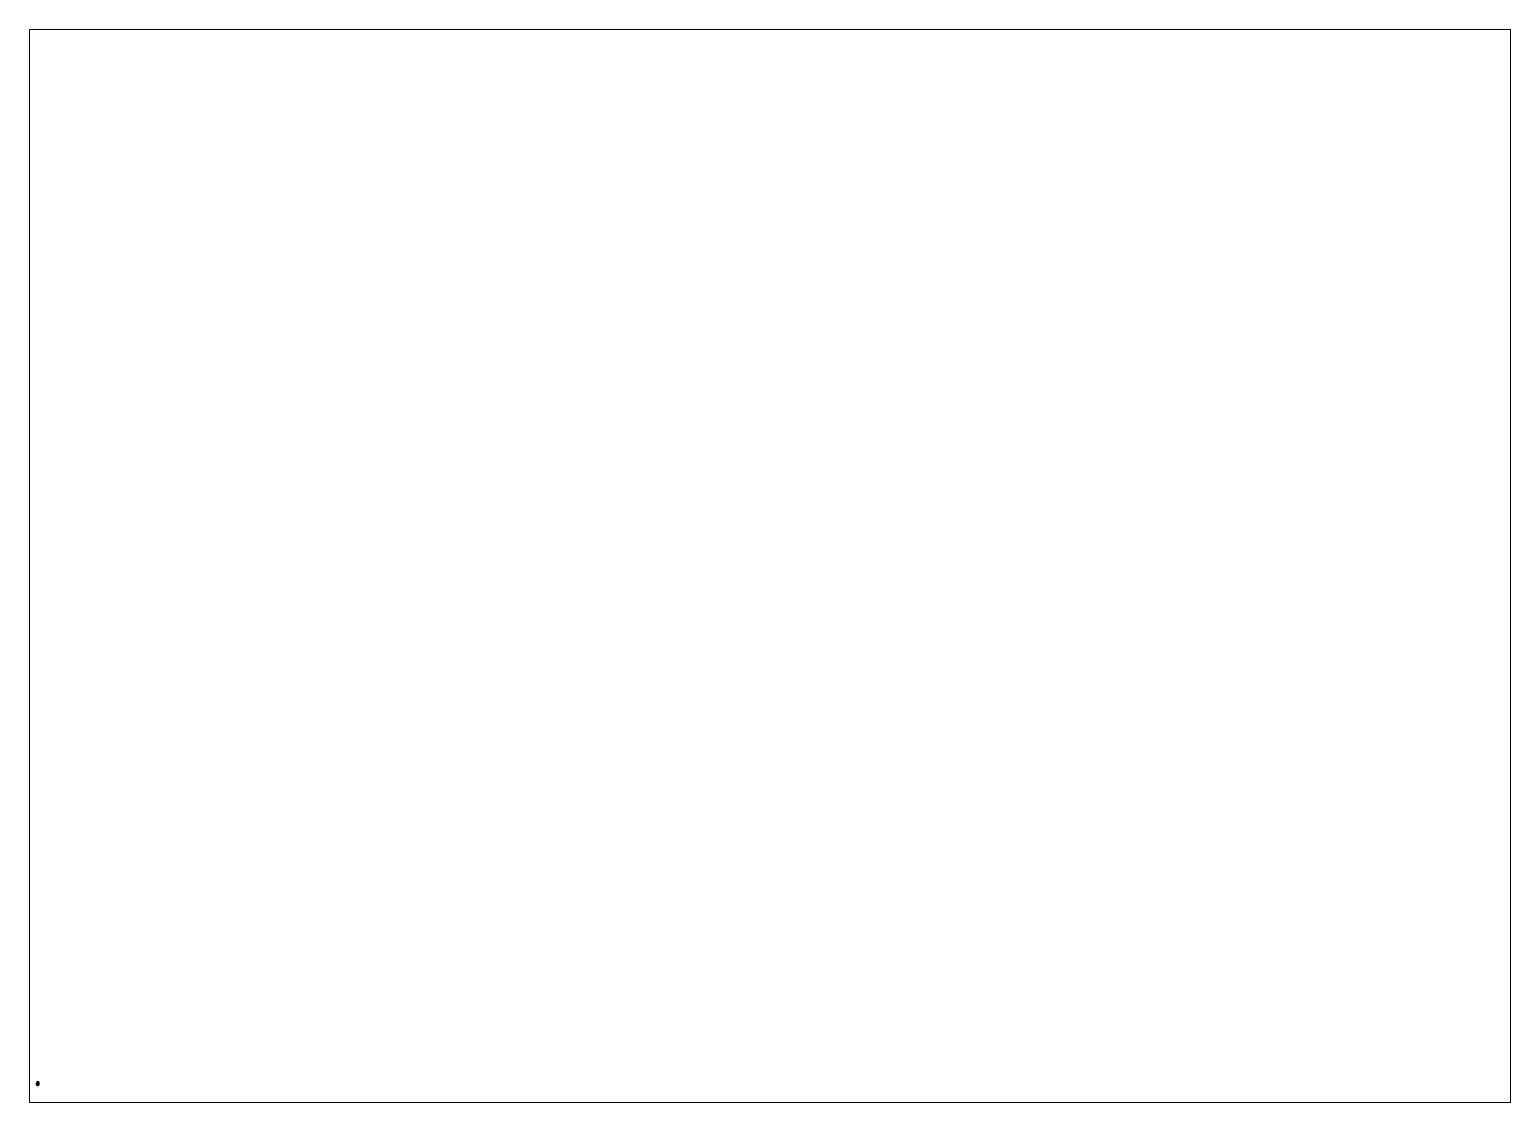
# Paper-space layout 'Layout1' of a CAD drawing. Extents: x 28 to 251, y 20 to 181.
# The model-space entities are those that its viewports show. They can reach past a viewport. Long polylines and large blocks are cut down to what shows.
import ezdxf

# ---------------------------------------------------------------- set-up
doc = ezdxf.new("R2010")
doc.units = 0
doc.layers.get('0').update_dxf_attribs({"linetype": 'CONTINUOUS'})
doc.layers.add('TURRET', color=2, linetype='CONTINUOUS')

msp = doc.modelspace()

# ---------------------------------------------------------------- linework, layer by layer
at = {"layer": 'TURRET'}
for points in [[(-0.25, 0.24, 0.45), (-0.39, 0.24), (-0.44, 0.03), (-0.3, 0.03, 0.45)], [(-0.44, 0.03), (-0.44, -0.03), (-0.3, -0.03, 0.45), (-0.3, 0.03, 0.45)], [(-0.29, 0.62), (-0.39, 0.24), (-0.25, 0.24, 0.45), (-0.2, 0.47, 0.4)], [(-0.17, 0.17, 0.45), (-0.25, 0.24, 0.45), (-0.3, 0.03, 0.45), (-0.24, 0, 0.45)], [(-0.24, 0, 0.45), (-0.3, 0.03, 0.45), (-0.3, -0.03, 0.45), (-0.17, -0.17, 0.45)], [(0.2, 0.47, 0.4), (0.29, 0.62), (-0.29, 0.62), (-0.2, 0.47, 0.4)], [(-0.2, 0.47, 0.4), (-0.25, 0.24, 0.45), (0.25, 0.24, 0.45), (0.2, 0.47, 0.4)], [(-0.17, 0.17, 0.45), (0, 0.24, 0.45), (-0.25, 0.24, 0.45)], [(-0.15, 0.15, 0.51), (-0.17, 0.17, 0.45), (-0.24, 0, 0.45), (-0.21, 0, 0.51)], [(-0.21, 0, 0.51), (-0.24, 0, 0.45), (-0.17, -0.17, 0.45), (-0.15, -0.15, 0.51)], [(-0.08, 0.08, 0.56), (-0.15, 0.15, 0.51), (-0.21, 0, 0.51), (-0.12, 0, 0.56)], [(-0.12, 0, 0.56), (-0.21, 0, 0.51), (-0.15, -0.15, 0.51), (-0.08, -0.08, 0.56)], [(0, 0.21, 0.51), (0, 0.24, 0.45), (-0.17, 0.17, 0.45), (-0.15, 0.15, 0.51)], [(0, 0.12, 0.56), (0, 0.21, 0.51), (-0.15, 0.15, 0.51), (-0.08, 0.08, 0.56)], [(0, 0, 0.59), (-0.08, 0.08, 0.56), (-0.12, 0, 0.56), (0, 0, 0.59)], [(0, 0, 0.59), (-0.12, 0, 0.56), (-0.08, -0.08, 0.56), (0, 0, 0.59)], [(0, 0, 0.59), (0, 0.12, 0.56), (-0.08, 0.08, 0.56), (0, 0, 0.59)], [(0, 0, 0.59), (-0.08, -0.08, 0.56), (0, -0.12, 0.56), (0, 0, 0.59)], [(0.15, 0.15, 0.51), (0.17, 0.17, 0.45), (0, 0.24, 0.45), (0, 0.21, 0.51)], [(0.17, 0.17, 0.45), (0.25, 0.24, 0.45), (0, 0.24, 0.45)], [(0.08, 0.08, 0.56), (0.15, 0.15, 0.51), (0, 0.21, 0.51), (0, 0.12, 0.56)], [(0, 0, 0.59), (0.08, 0.08, 0.56), (0, 0.12, 0.56), (0, 0, 0.59)], [(0, 0, 0.59), (0.12, 0, 0.56), (0.08, 0.08, 0.56), (0, 0, 0.59)], [(0, 0, 0.59), (0, -0.12, 0.56), (0.08, -0.08, 0.56), (0, 0, 0.59)], [(0, 0, 0.59), (0.08, -0.08, 0.56), (0.12, 0, 0.56), (0, 0, 0.59)], [(0.12, 0, 0.56), (0.21, 0, 0.51), (0.15, 0.15, 0.51), (0.08, 0.08, 0.56)], [(0.08, -0.08, 0.56), (0.15, -0.15, 0.51), (0.21, 0, 0.51), (0.12, 0, 0.56)], [(0.21, 0, 0.51), (0.24, 0, 0.45), (0.17, 0.17, 0.45), (0.15, 0.15, 0.51)], [(0.15, -0.15, 0.51), (0.17, -0.17, 0.45), (0.24, 0, 0.45), (0.21, 0, 0.51)], [(0.24, 0, 0.45), (0.3, 0.03, 0.45), (0.25, 0.24, 0.45), (0.17, 0.17, 0.45)], [(0.17, -0.17, 0.45), (0.3, -0.03, 0.45), (0.3, 0.03, 0.45), (0.24, 0, 0.45)], [(0.25, 0.24, 0.45), (0.39, 0.24), (0.29, 0.62), (0.2, 0.47, 0.4)], [(0.44, 0.03), (0.39, 0.24), (0.25, 0.24, 0.45), (0.3, 0.03, 0.45)], [(0.3, -0.03, 0.45), (0.44, -0.03), (0.44, 0.03), (0.3, 0.03, 0.45)], [(-0.3, -0.03, 0.45), (-0.44, -0.03), (-0.42, -0.12), (-0.28, -0.12, 0.45)], [(-0.42, -0.12), (-0.4, -0.2), (-0.24, -0.2, 0.45), (-0.28, -0.12, 0.45)], [(-0.24, -0.2, 0.45), (-0.4, -0.2), (-0.37, -0.25), (-0.19, -0.25, 0.45)], [(-0.37, -0.25), (-0.05, -0.45), (-0.04, -0.31, 0.45), (-0.19, -0.25, 0.45)], [(-0.17, -0.17, 0.45), (-0.3, -0.03, 0.45), (-0.28, -0.12, 0.45), (-0.17, -0.17, 0.45)], [(-0.17, -0.17, 0.45), (-0.28, -0.12, 0.45), (-0.24, -0.2, 0.45), (-0.19, -0.25, 0.45)], [(-0.19, -0.25, 0.45), (-0.04, -0.31, 0.45), (0, -0.24, 0.45), (-0.17, -0.17, 0.45)], [(-0.15, -0.15, 0.51), (-0.17, -0.17, 0.45), (0, -0.24, 0.45), (0, -0.21, 0.51)], [(-0.08, -0.08, 0.56), (-0.15, -0.15, 0.51), (0, -0.21, 0.51), (0, -0.12, 0.56)], [(-0.04, -0.31, 0.45), (-0.05, -0.45), (0.05, -0.45), (0.04, -0.31, 0.45)], [(-0.04, -0.31, 0.45), (0.04, -0.31, 0.45), (0, -0.24, 0.45)], [(0, -0.12, 0.56), (0, -0.21, 0.51), (0.15, -0.15, 0.51), (0.08, -0.08, 0.56)], [(0, -0.21, 0.51), (0, -0.24, 0.45), (0.17, -0.17, 0.45), (0.15, -0.15, 0.51)], [(0.04, -0.31, 0.45), (0.19, -0.25, 0.45), (0.17, -0.17, 0.45), (0, -0.24, 0.45)], [(0.04, -0.31, 0.45), (0.05, -0.45), (0.37, -0.25), (0.19, -0.25, 0.45)], [(0.17, -0.17, 0.45), (0.28, -0.12, 0.45), (0.3, -0.03, 0.45), (0.17, -0.17, 0.45)], [(0.19, -0.25, 0.45), (0.24, -0.2, 0.45), (0.28, -0.12, 0.45), (0.17, -0.17, 0.45)], [(0.37, -0.25), (0.4, -0.2), (0.24, -0.2, 0.45), (0.19, -0.25, 0.45)], [(0.24, -0.2, 0.45), (0.4, -0.2), (0.42, -0.12), (0.28, -0.12, 0.45)], [(0.42, -0.12), (0.44, -0.03), (0.3, -0.03, 0.45), (0.28, -0.12, 0.45)]]:
    msp.add_3dface(points, dxfattribs=at)

psp = doc.layouts.get("Layout1")

# ---------------------------------------------------------------- viewports
at = {"layer": '0'}
psp.add_viewport(center=(139.22, 100.81), size=(222.76, 161.29), view_center_point=(210, 148.5), view_height=307.4901, dxfattribs=at)

doc.saveas('drawing.dxf')
